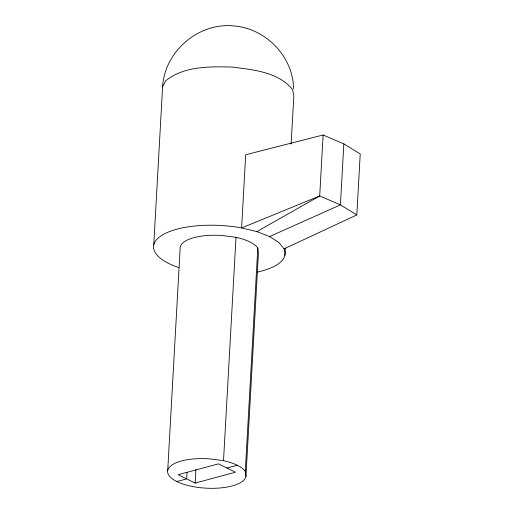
<?xml version="1.0" encoding="UTF-8"?>
<svg xmlns="http://www.w3.org/2000/svg" width="514" height="514" viewBox="0 0 514 514"><rect width="100%" height="100%" fill="white"/><g stroke="black" fill="none" stroke-linecap="round" stroke-linejoin="round"><path stroke-width="0.77" d="M153.763 244.889L162.63 86.333C164.853 51.323 198.423 22.436 233.427 25.899C265.475 28.09 293.173 56.418 293.597 88.761M167.725 470.349L180.215 246.99A39.295 14.72 3.2 0 1 222.601 235.573L235.997 237.314A39.899 14.945 3.2 0 1 257.784 248.044L258.426 253.216L245.943 476.568A39.295 14.72 3.2 0 1 203.55 487.992A39.295 14.72 3.2 0 1 167.725 470.349A39.295 14.72 3.2 0 1 210.117 458.925L223.513 460.666A39.899 14.945 3.2 0 1 245.294 471.396L245.943 476.568M187.038 472.494L186.678 478.887L176.861 481.534M195.172 483.07L178.185 474.705L218.437 463.859L235.425 472.225L195.172 483.07L195.93 469.488M223.513 460.666L235.997 237.314M245.294 471.396L257.784 248.044M284.878 255.323L285.276 248.114M291.097 144.01L293.835 96.221L292.646 89.732C278.53 71.941 253.203 69.788 232.232 67.077C209.834 66.505 184.179 65.965 165.797 80.692L162.514 86.866M323.113 134.983L343.834 143.888L360.237 153.943L356.825 214.923L340.422 204.868L319.708 195.962L241.606 227.927L245.698 154.746L323.113 134.983L319.708 195.962L256.865 231.615L241.606 227.927A65.876 24.678 3.2 0 0 161.814 235.341A65.876 24.678 3.2 0 0 178.538 267.531M343.834 143.888L340.422 204.868L269.567 236.568L256.865 231.615M257.501 272.06A65.876 24.678 3.2 0 0 284.069 248.84L356.825 214.923M226.931 468.042L237.269 465.26M269.567 236.568L278.845 242.441L284.069 248.84"/></g></svg>
